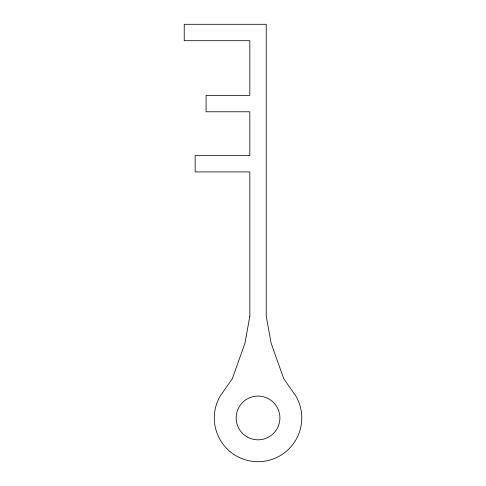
<?xml version="1.0" encoding="UTF-8"?>
<svg xmlns="http://www.w3.org/2000/svg" width="486" height="486" viewBox="0 0 486 486"><rect width="100%" height="100%" fill="white"/><g stroke="black" fill="none" stroke-linecap="round" stroke-linejoin="round"><path stroke-width="0.73" d="M249.834 316.179L244.962 343.171L232.308 378.752L220.158 396.09A43.74 43.74 0 0 0 258.036 461.7A43.74 43.74 0 0 0 295.913 396.09L283.763 378.752L271.109 343.171L266.237 316.179L266.237 24.3L184.224 24.3L184.224 40.703L249.834 40.703L249.834 95.378L206.094 95.378L206.094 111.78L249.834 111.78L249.834 155.52L195.159 155.52L195.159 171.923L249.834 171.923L249.834 316.179M247.101 436.902A21.87 21.87 0 0 0 279.906 417.96A21.87 21.87 0 0 0 247.101 399.018A21.87 21.87 0 0 0 247.101 436.902"/></g></svg>
